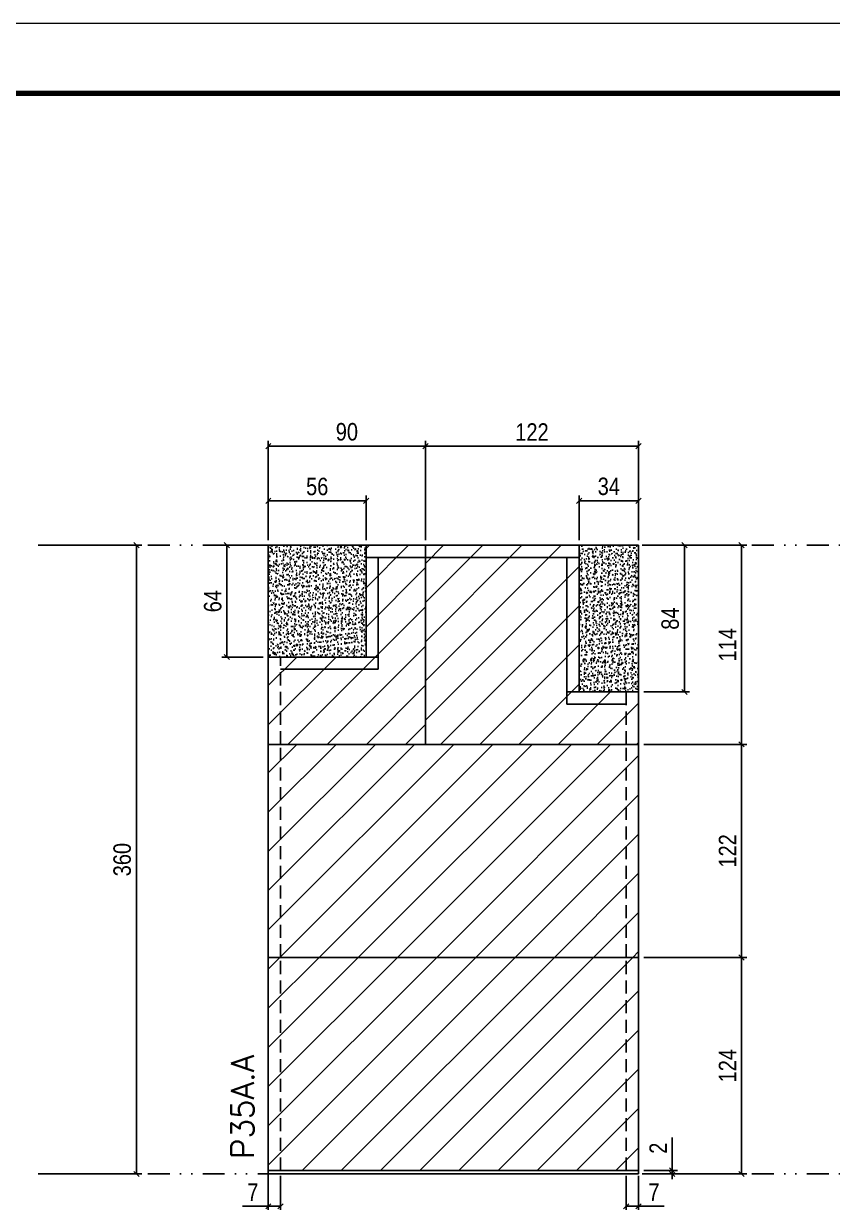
# Model space of a CAD drawing. Extents: x 2949 to 9203, y -16089 to 12527.
# Drawn here: x 3315 to 3778, y -9971 to -9296 of the extents above; entities that cross this region are included whole.
import ezdxf

# ---------------------------------------------------------------- set-up
doc = ezdxf.new("R2010")
doc.units = 0
for name, pattern in [('DASHED', [0.75, 0.5, -0.25]), ('DIVIDE2', [0.625, 0.25, -0.125, 0, -0.125, 0, -0.125]), ('HIDDEN', [0.375, 0.25, -0.125])]:
    doc.linetypes.add(name, pattern=pattern)
for name, color, linetype in [('COTA', 241, 'Continuous'), ('Nível', 160, 'Continuous'), ('Painéis', 200, 'Continuous'), ('Romaneio', 10, 'Continuous'), ('SARR_2.2x7', 40, 'Continuous'), ('Sarrafo de Pressão', 42, 'HIDDEN')]:
    doc.layers.add(name, color=color, linetype=linetype)
for name, color, linetype, lineweight in [('Folhas', 255, 'Continuous', 9), ('Hachura', 251, 'Continuous', 9), ('SARRAFO DE PRESSAO', 251, 'DASHED', 9), ('Texto Seção', 7, 'Continuous', 15)]:
    doc.layers.add(name, color=color, linetype=linetype, lineweight=lineweight)
doc.styles.add('COTA TECNICA', font='techl___.ttf', dxfattribs={"height": 10})
doc.styles.add('COTA TECNICA-50', font='techl___.ttf', dxfattribs={"height": 10})
doc.styles.add('REGUA-120', font='ROMANS.shx', dxfattribs={"height": 15})
doc.dimstyles.new('COTA PAINEL-50', dxfattribs={"dimtxt": 10, "dimasz": 3, "dimexe": 3, "dimexo": 3, "dimgap": 3, "dimtad": 1, "dimdec": 1, "dimzin": 12, "dimdsep": 46, "dimtxsty": 'COTA TECNICA-50', "dimblk1": 'OBLIQUE', "dimblk2": 'OBLIQUE', "dimsah": 1, "dimcen": 0.9, "dimclrd": 4, "dimclre": 4, "dimclrt": 240, "dimadec": 1, "dimazin": 3, "dimtfac": 1, "dimtdec": 1, "dimtmove": 0, "dimatfit": 3, "dimfxl": 1, "dimtolj": 1, "dimtzin": 12, "dimarcsym": 0})
doc.dimstyles.new('PAINEL', dxfattribs={"dimtxt": 10, "dimasz": 3, "dimexe": 3, "dimexo": 3, "dimgap": 3, "dimtad": 1, "dimdec": 1, "dimzin": 12, "dimdsep": 46, "dimtxsty": 'COTA TECNICA', "dimblk1": 'OBLIQUE', "dimblk2": 'OBLIQUE', "dimsah": 1, "dimcen": 0.9, "dimclrd": 4, "dimclre": 4, "dimclrt": 240, "dimadec": 1, "dimazin": 3, "dimtfac": 1, "dimtdec": 1, "dimtmove": 0, "dimatfit": 3, "dimfxl": 1, "dimtolj": 1, "dimtzin": 12, "dimarcsym": 0})
pattern_1 = [(45, (-127670.467, -37644.947), (-11.2253202, 11.2253202), [])]
pattern_2 = [(50, (846.7493, -5153.3443), (5.46554, -0.4781726), [0.5715, -6.2865]), (355, (846.7493, -5153.3443), (-1.0573026, 5.7317054), [0.4572, -5.0292175]), (100.45144, (847.205, -5153.384), (4.4082374, 5.2535326), [0.4857, -5.3427073]), (46.1842, (846.749, -5151.82), (8.132371, -1.26127), [0.85725, -9.42975]), (96.63556, (847.427, -5151.9254), (7.122124, 7.422784), [0.728551, -8.014068]), (351.18415, (846.749, -5151.82), (7.122124, 7.422784), [0.685799, -7.543792]), (21, (847.5113, -5152.2013), (4.5484317, -3.067956), [0.5715, -6.2865]), (326, (847.5113, -5152.2013), (1.854061, 5.525639), [0.4572, -5.0292]), (71.45144, (847.8904, -5152.457), (6.4024926, 2.457683), [0.4857, -5.342698]), (37.5, (846.7493, -5153.3443), (0.0926581, 2.5366512), [0, -4.96824, 0, -5.1054, 0, -5.04825]), (7.5, (846.7493, -5153.3443), (2.0045899, 3.0054172), [0, -2.91084, 0, -4.85394, 0, -1.92405]), (327.5, (845.05, -5153.3443), (4.06771786, -0.1718623), [0, -1.905, 0, -5.9436, 0, -7.8867]), (317.5, (844.288, -5153.3443), (4.4438754, 0.7627947), [0, -2.4765, 0, -3.94716, 0, -5.6007])]

# ---------------------------------------------------------------- blocks, each defined once
blk = doc.blocks.new('9999999999')
at = {"layer": 'Folhas'}
blk.add_lwpolyline([(98138.98, 34190.21), (99623.98, 34190.21), (99623.98, 35240.21), (98138.98, 35240.21)], close=True, dxfattribs=at)
at = {"layer": 'Folhas', "color": 30, "const_width": 3}
blk.add_lwpolyline([(98213.98, 34230.21), (99583.98, 34230.21), (99583.98, 35200.21), (98213.98, 35200.21)], close=True, dxfattribs=at)
blk = doc.blocks.new('_Oblique')
at = {"color": 0, "linetype": 'ByBlock', "lineweight": -2}
blk.add_line((-0.5, -0.5), (0.5, 0.5), dxfattribs=at)
blk = doc.blocks.new('*D2873')
at = {"layer": 'COTA', "color": 4, "linetype": 'ByBlock', "lineweight": -2, "transparency": 16777216}
for p, q in [((3325.9, -9594.91), (3382.33, -9594.91)), ((3379.33, -9594.91), (3379.33, -9954.91)), ((3325.9, -9954.91), (3382.33, -9954.91))]:
    blk.add_line(p, q, dxfattribs=at)
at = {"layer": 'Defpoints', "color": 0, "linetype": 'ByBlock', "transparency": 16777216}
for p in [(3322.9, -9594.91), (3322.9, -9954.91), (3379.33, -9954.91)]:
    blk.add_point(p, dxfattribs=at)
at = {"layer": 'COTA', "color": 4, "linetype": 'ByBlock', "lineweight": -2, "transparency": 16777216, "xscale": 3, "yscale": 3, "zscale": 3}
for p, rotation in [((3379.33, -9594.91), 90), ((3379.33, -9954.91), 270)]:
    blk.add_blockref('_Oblique', p, dxfattribs=dict(at, rotation=rotation))
at = {"layer": 'COTA', "color": 240, "linetype": 'ByBlock', "transparency": 16777216, "insert": (3371.11, -9774.91), "char_height": 10, "attachment_point": 5, "rotation": 90, "style": 'COTA TECNICA'}
blk.add_mtext('\\A1;360', dxfattribs=at)
blk = doc.blocks.new('*D2845')
at = {"layer": 'COTA', "color": 4, "lineweight": -2, "transparency": 16777216}
for p, q in [((3454.77, -9955.91), (3454.77, -10010.08)), ((3666.77, -9955.91), (3666.77, -10010.08)), ((3666.77, -10007.08), (3454.77, -10007.08))]:
    blk.add_line(p, q, dxfattribs=at)
at = {"layer": 'Defpoints', "color": 0, "transparency": 16777216}
for p in [(3454.77, -9952.91), (3666.77, -9952.91), (3454.77, -10007.08)]:
    blk.add_point(p, dxfattribs=at)
at = {"layer": 'COTA', "color": 4, "lineweight": -2, "transparency": 16777216, "xscale": 3, "yscale": 3, "zscale": 3, "rotation": 180}
blk.add_blockref('_Oblique', (3454.77, -10007.08), dxfattribs=at)
at = {"layer": 'COTA', "color": 4, "lineweight": -2, "transparency": 16777216, "xscale": 3, "yscale": 3, "zscale": 3}
blk.add_blockref('_Oblique', (3666.77, -10007.08), dxfattribs=at)
at = {"layer": 'COTA', "color": 240, "transparency": 16777216, "insert": (3560.77, -9999.03), "char_height": 10, "attachment_point": 5, "style": 'COTA TECNICA'}
blk.add_mtext('\\A1;212', dxfattribs=at)
blk = doc.blocks.new('*D2846')
at = {"layer": 'COTA', "color": 4, "lineweight": -2, "transparency": 16777216}
for p, q in [((3461.77, -9955.91), (3461.77, -9976.42)), ((3454.77, -9957.91), (3454.77, -9976.42)), ((3454.77, -9973.42), (3440.04, -9973.42)), ((3461.77, -9973.42), (3454.77, -9973.42))]:
    blk.add_line(p, q, dxfattribs=at)
at = {"layer": 'Defpoints', "color": 0, "transparency": 16777216}
for p in [(3454.77, -9954.91), (3461.77, -9952.91), (3454.77, -9973.42)]:
    blk.add_point(p, dxfattribs=at)
at = {"layer": 'COTA', "color": 4, "lineweight": -2, "transparency": 16777216, "xscale": 3, "yscale": 3, "zscale": 3, "rotation": 180}
blk.add_blockref('_Oblique', (3454.77, -9973.42), dxfattribs=at)
at = {"layer": 'COTA', "color": 4, "lineweight": -2, "transparency": 16777216, "xscale": 3, "yscale": 3, "zscale": 3}
blk.add_blockref('_Oblique', (3461.77, -9973.42), dxfattribs=at)
at = {"layer": 'COTA', "color": 240, "transparency": 16777216, "insert": (3445.9, -9965.35), "char_height": 10, "attachment_point": 5, "style": 'COTA TECNICA-50'}
blk.add_mtext('\\A1;7', dxfattribs=at)
blk = doc.blocks.new('*D2847')
at = {"layer": 'COTA', "color": 4, "lineweight": -2, "transparency": 16777216}
for p, q in [((3659.77, -9955.91), (3659.77, -9976.42)), ((3666.77, -9957.91), (3666.77, -9976.42)), ((3659.77, -9973.42), (3666.77, -9973.42)), ((3666.77, -9973.42), (3681.5, -9973.42))]:
    blk.add_line(p, q, dxfattribs=at)
at = {"layer": 'Defpoints', "color": 0, "transparency": 16777216}
for p in [(3659.77, -9952.91), (3666.77, -9954.91), (3666.77, -9973.42)]:
    blk.add_point(p, dxfattribs=at)
at = {"layer": 'COTA', "color": 4, "lineweight": -2, "transparency": 16777216, "xscale": 3, "yscale": 3, "zscale": 3, "rotation": 180}
blk.add_blockref('_Oblique', (3659.77, -9973.42), dxfattribs=at)
at = {"layer": 'COTA', "color": 4, "lineweight": -2, "transparency": 16777216, "xscale": 3, "yscale": 3, "zscale": 3}
blk.add_blockref('_Oblique', (3666.77, -9973.42), dxfattribs=at)
at = {"layer": 'COTA', "color": 240, "transparency": 16777216, "insert": (3675.63, -9965.35), "char_height": 10, "attachment_point": 5, "style": 'COTA TECNICA-50'}
blk.add_mtext('\\A1;7', dxfattribs=at)
blk = doc.blocks.new('*D2848')
at = {"layer": 'Defpoints', "color": 0, "linetype": 'ByBlock', "transparency": 16777216}
for p in [(3666.77, -9830.91), (3725.82, -9830.91), (3666.77, -9954.91)]:
    blk.add_point(p, dxfattribs=at)
at = {"layer": 'Romaneio', "color": 4, "linetype": 'ByBlock', "lineweight": -2, "transparency": 16777216}
for p, q in [((3669.77, -9830.91), (3728.82, -9830.91)), ((3725.82, -9954.91), (3725.82, -9830.91)), ((3669.77, -9954.91), (3728.82, -9954.91))]:
    blk.add_line(p, q, dxfattribs=at)
at = {"layer": 'Romaneio', "color": 4, "linetype": 'ByBlock', "lineweight": -2, "transparency": 16777216, "xscale": 3, "yscale": 3, "zscale": 3}
for p, rotation in [((3725.82, -9830.91), 90), ((3725.82, -9954.91), 270)]:
    blk.add_blockref('_Oblique', p, dxfattribs=dict(at, rotation=rotation))
at = {"layer": 'Romaneio', "color": 240, "linetype": 'ByBlock', "transparency": 16777216, "insert": (3717.75, -9892.91), "char_height": 10, "attachment_point": 5, "rotation": 90, "style": 'COTA TECNICA'}
blk.add_mtext('\\A1;124', dxfattribs=at)
blk = doc.blocks.new('*D2849')
at = {"layer": 'COTA', "color": 4, "lineweight": -2, "transparency": 16777216}
for p, q in [((3686.03, -9952.91), (3686.03, -9934.11)), ((3669.77, -9952.91), (3689.03, -9952.91)), ((3669.77, -9954.91), (3689.03, -9954.91)), ((3686.03, -9954.91), (3686.03, -9952.91)), ((3686.03, -9954.91), (3686.03, -9957.91))]:
    blk.add_line(p, q, dxfattribs=at)
at = {"layer": 'Defpoints', "color": 0, "transparency": 16777216}
for p in [(3666.77, -9952.91), (3666.77, -9954.91), (3686.03, -9954.91)]:
    blk.add_point(p, dxfattribs=at)
at = {"layer": 'COTA', "color": 4, "lineweight": -2, "transparency": 16777216, "xscale": 3, "yscale": 3, "zscale": 3}
for p, rotation in [((3686.03, -9952.91), 270), ((3686.03, -9954.91), 90)]:
    blk.add_blockref('_Oblique', p, dxfattribs=dict(at, rotation=rotation))
at = {"layer": 'COTA', "color": 240, "transparency": 16777216, "insert": (3678.03, -9940.16), "char_height": 10, "attachment_point": 5, "rotation": 90, "style": 'COTA TECNICA-50'}
blk.add_mtext('\\A1;2', dxfattribs=at)
blk = doc.blocks.new('*D2874')
at = {"layer": 'COTA', "color": 4, "linetype": 'ByBlock', "lineweight": -2, "transparency": 16777216}
for p, q in [((3669.77, -9708.91), (3728.82, -9708.91)), ((3725.82, -9830.91), (3725.82, -9708.91)), ((3669.77, -9830.91), (3728.82, -9830.91))]:
    blk.add_line(p, q, dxfattribs=at)
at = {"layer": 'Defpoints', "color": 0, "linetype": 'ByBlock', "transparency": 16777216}
for p in [(3666.77, -9708.91), (3725.82, -9708.91), (3666.77, -9830.91)]:
    blk.add_point(p, dxfattribs=at)
at = {"layer": 'COTA', "color": 4, "linetype": 'ByBlock', "lineweight": -2, "transparency": 16777216, "xscale": 3, "yscale": 3, "zscale": 3}
for p, rotation in [((3725.82, -9708.91), 90), ((3725.82, -9830.91), 270)]:
    blk.add_blockref('_Oblique', p, dxfattribs=dict(at, rotation=rotation))
at = {"layer": 'COTA', "color": 240, "linetype": 'ByBlock', "transparency": 16777216, "insert": (3717.76, -9769.91), "char_height": 10, "attachment_point": 5, "rotation": 90, "style": 'COTA TECNICA'}
blk.add_mtext('\\A1;122', dxfattribs=at)
blk = doc.blocks.new('*D2889')
at = {"layer": 'COTA', "color": 4, "lineweight": -2, "transparency": 16777216}
for p, q in [((3669.77, -9594.91), (3728.82, -9594.91)), ((3725.82, -9708.91), (3725.82, -9594.91)), ((3669.77, -9708.91), (3728.82, -9708.91))]:
    blk.add_line(p, q, dxfattribs=at)
at = {"layer": 'Defpoints', "color": 0, "transparency": 16777216}
for p in [(3666.77, -9594.91), (3725.82, -9594.91), (3666.77, -9708.91)]:
    blk.add_point(p, dxfattribs=at)
at = {"layer": 'COTA', "color": 4, "lineweight": -2, "transparency": 16777216, "xscale": 3, "yscale": 3, "zscale": 3}
for p, rotation in [((3725.82, -9594.91), 90), ((3725.82, -9708.91), 270)]:
    blk.add_blockref('_Oblique', p, dxfattribs=dict(at, rotation=rotation))
at = {"layer": 'COTA', "color": 240, "transparency": 16777216, "insert": (3717.75, -9651.91), "char_height": 10, "attachment_point": 5, "rotation": 90, "style": 'COTA TECNICA'}
blk.add_mtext('\\A1;114', dxfattribs=at)
blk = doc.blocks.new('*D2890')
at = {"layer": 'COTA', "color": 4, "lineweight": -2, "transparency": 16777216}
for p, q in [((3669.77, -9594.91), (3696.05, -9594.91)), ((3693.05, -9678.91), (3693.05, -9594.91)), ((3669.77, -9678.91), (3696.05, -9678.91))]:
    blk.add_line(p, q, dxfattribs=at)
at = {"layer": 'Defpoints', "color": 0, "transparency": 16777216}
for p in [(3666.77, -9594.91), (3693.05, -9594.91), (3666.77, -9678.91)]:
    blk.add_point(p, dxfattribs=at)
at = {"layer": 'COTA', "color": 4, "lineweight": -2, "transparency": 16777216, "xscale": 3, "yscale": 3, "zscale": 3}
for p, rotation in [((3693.05, -9594.91), 90), ((3693.05, -9678.91), 270)]:
    blk.add_blockref('_Oblique', p, dxfattribs=dict(at, rotation=rotation))
at = {"layer": 'COTA', "color": 240, "transparency": 16777216, "insert": (3684.95, -9636.91), "char_height": 10, "attachment_point": 5, "rotation": 90, "style": 'COTA TECNICA'}
blk.add_mtext('\\A1;84', dxfattribs=at)
blk = doc.blocks.new('*D2891')
at = {"layer": 'COTA', "color": 4, "lineweight": -2, "transparency": 16777216}
for p, q in [((3451.77, -9594.91), (3428.07, -9594.91)), ((3431.07, -9658.91), (3431.07, -9594.91)), ((3451.77, -9658.91), (3428.07, -9658.91))]:
    blk.add_line(p, q, dxfattribs=at)
at = {"layer": 'Defpoints', "color": 0, "transparency": 16777216}
for p in [(3431.07, -9594.91), (3454.77, -9594.91), (3454.77, -9658.91)]:
    blk.add_point(p, dxfattribs=at)
at = {"layer": 'COTA', "color": 4, "lineweight": -2, "transparency": 16777216, "xscale": 3, "yscale": 3, "zscale": 3}
for p, rotation in [((3431.07, -9594.91), 90), ((3431.07, -9658.91), 270)]:
    blk.add_blockref('_Oblique', p, dxfattribs=dict(at, rotation=rotation))
at = {"layer": 'COTA', "color": 240, "transparency": 16777216, "insert": (3422.97, -9626.91), "char_height": 10, "attachment_point": 5, "rotation": 90, "style": 'COTA TECNICA'}
blk.add_mtext('\\A1;64', dxfattribs=at)
blk = doc.blocks.new('*D2892')
at = {"layer": 'COTA', "color": 4, "lineweight": -2, "transparency": 16777216}
for p, q in [((3454.77, -9591.91), (3454.77, -9566.43)), ((3454.77, -9569.43), (3510.77, -9569.43)), ((3510.77, -9591.91), (3510.77, -9566.43))]:
    blk.add_line(p, q, dxfattribs=at)
at = {"layer": 'Defpoints', "color": 0, "transparency": 16777216}
for p in [(3510.77, -9569.43), (3454.77, -9594.91), (3510.77, -9594.91)]:
    blk.add_point(p, dxfattribs=at)
at = {"layer": 'COTA', "color": 4, "lineweight": -2, "transparency": 16777216, "xscale": 3, "yscale": 3, "zscale": 3, "rotation": 180}
blk.add_blockref('_Oblique', (3454.77, -9569.43), dxfattribs=at)
at = {"layer": 'COTA', "color": 4, "lineweight": -2, "transparency": 16777216, "xscale": 3, "yscale": 3, "zscale": 3}
blk.add_blockref('_Oblique', (3510.77, -9569.43), dxfattribs=at)
at = {"layer": 'COTA', "color": 240, "transparency": 16777216, "insert": (3482.77, -9561.32), "char_height": 10, "attachment_point": 5, "style": 'COTA TECNICA'}
blk.add_mtext('\\A1;56', dxfattribs=at)
blk = doc.blocks.new('*D2893')
at = {"layer": 'COTA', "color": 4, "lineweight": -2, "transparency": 16777216}
for p, q in [((3632.77, -9591.91), (3632.77, -9566.43)), ((3632.77, -9569.43), (3666.77, -9569.43)), ((3666.77, -9591.91), (3666.77, -9566.43))]:
    blk.add_line(p, q, dxfattribs=at)
at = {"layer": 'Defpoints', "color": 0, "transparency": 16777216}
for p in [(3666.77, -9569.43), (3632.77, -9594.91), (3666.77, -9594.91)]:
    blk.add_point(p, dxfattribs=at)
at = {"layer": 'COTA', "color": 4, "lineweight": -2, "transparency": 16777216, "xscale": 3, "yscale": 3, "zscale": 3, "rotation": 180}
blk.add_blockref('_Oblique', (3632.77, -9569.43), dxfattribs=at)
at = {"layer": 'COTA', "color": 4, "lineweight": -2, "transparency": 16777216, "xscale": 3, "yscale": 3, "zscale": 3}
blk.add_blockref('_Oblique', (3666.77, -9569.43), dxfattribs=at)
at = {"layer": 'COTA', "color": 240, "transparency": 16777216, "insert": (3649.77, -9561.21), "char_height": 10, "attachment_point": 5, "style": 'COTA TECNICA'}
blk.add_mtext('\\A1;34', dxfattribs=at)
blk = doc.blocks.new('*D2901')
at = {"layer": 'COTA', "color": 4, "lineweight": -2, "transparency": 16777216}
for p, q in [((3454.77, -9591.91), (3454.77, -9535.12)), ((3544.77, -9591.91), (3544.77, -9535.12)), ((3454.77, -9538.12), (3544.77, -9538.12))]:
    blk.add_line(p, q, dxfattribs=at)
at = {"layer": 'Defpoints', "color": 0, "transparency": 16777216}
for p in [(3544.77, -9538.12), (3454.77, -9594.91), (3544.77, -9594.91)]:
    blk.add_point(p, dxfattribs=at)
at = {"layer": 'COTA', "color": 4, "lineweight": -2, "transparency": 16777216, "xscale": 3, "yscale": 3, "zscale": 3, "rotation": 180}
blk.add_blockref('_Oblique', (3454.77, -9538.12), dxfattribs=at)
at = {"layer": 'COTA', "color": 4, "lineweight": -2, "transparency": 16777216, "xscale": 3, "yscale": 3, "zscale": 3}
blk.add_blockref('_Oblique', (3544.77, -9538.12), dxfattribs=at)
at = {"layer": 'COTA', "color": 240, "transparency": 16777216, "insert": (3499.77, -9529.98), "char_height": 10, "attachment_point": 5, "style": 'COTA TECNICA'}
blk.add_mtext('\\A1;90', dxfattribs=at)
blk = doc.blocks.new('*D2872')
at = {"layer": 'COTA', "color": 4, "lineweight": -2, "transparency": 16777216}
for p, q in [((3544.77, -9591.91), (3544.77, -9535.12)), ((3666.77, -9591.91), (3666.77, -9535.12)), ((3544.77, -9538.12), (3666.77, -9538.12))]:
    blk.add_line(p, q, dxfattribs=at)
at = {"layer": 'Defpoints', "color": 0, "transparency": 16777216}
for p in [(3666.77, -9538.12), (3544.77, -9594.91), (3666.77, -9594.91)]:
    blk.add_point(p, dxfattribs=at)
at = {"layer": 'COTA', "color": 4, "lineweight": -2, "transparency": 16777216, "xscale": 3, "yscale": 3, "zscale": 3, "rotation": 180}
blk.add_blockref('_Oblique', (3544.77, -9538.12), dxfattribs=at)
at = {"layer": 'COTA', "color": 4, "lineweight": -2, "transparency": 16777216, "xscale": 3, "yscale": 3, "zscale": 3}
blk.add_blockref('_Oblique', (3666.77, -9538.12), dxfattribs=at)
at = {"layer": 'COTA', "color": 240, "transparency": 16777216, "insert": (3605.77, -9530.06), "char_height": 10, "attachment_point": 5, "style": 'COTA TECNICA'}
blk.add_mtext('\\A1;122', dxfattribs=at)

msp = doc.modelspace()

# ---------------------------------------------------------------- hatches: boundary and pattern name
at = {"layer": 'COTA', "linetype": 'ByBlock'}
h = msp.add_hatch(dxfattribs=at)
h.set_pattern_fill('AR-CONC', color=256, scale=0.03)
h.set_pattern_definition(pattern_2)
h.paths.add_polyline_path([(3454.77, -9594.91), (3454.77, -9658.91), (3510.77, -9658.91), (3510.77, -9594.91)])
h = msp.add_hatch(dxfattribs=at)
h.set_pattern_fill('AR-CONC', color=256, scale=0.03)
h.set_pattern_definition(pattern_2)
h.paths.add_polyline_path([(3632.77, -9678.91), (3666.77, -9678.91), (3666.77, -9594.91), (3632.77, -9594.91)])
at = {"layer": 'Hachura'}
h = msp.add_hatch(dxfattribs=at)
h.set_pattern_fill('ANSI31', color=256, scale=5)
h.set_pattern_definition([(45, (0, 1148.575), (-11.22532, 11.22532), [])])
h.paths.add_polyline_path([(3544.77, -9708.91), (3544.77, -9594.91), (3510.77, -9594.91), (3510.77, -9658.91), (3454.77, -9658.91), (3454.77, -9708.91)])
h = msp.add_hatch(dxfattribs=at)
h.set_pattern_fill('ANSI31', color=256, scale=5)
h.set_pattern_definition([(45, (0, 1128.575), (-11.22532, 11.22532), [])])
h.paths.add_polyline_path([(3544.77, -9708.91), (3666.77, -9708.91), (3666.77, -9678.91), (3632.77, -9678.91), (3632.77, -9594.91), (3544.77, -9594.91)])
at = {"layer": 'Hachura', "linetype": 'ByBlock'}
h = msp.add_hatch(dxfattribs=at)
h.set_pattern_fill('ANSI31', color=256, scale=5)
h.set_pattern_definition(pattern_1)
h.paths.add_polyline_path([(3666.77, -9830.91), (3666.77, -9708.91), (3454.77, -9708.91), (3454.77, -9830.91)])
h = msp.add_hatch(dxfattribs=at)
h.set_pattern_fill('ANSI31', color=256, scale=5)
h.set_pattern_definition(pattern_1)
h.paths.add_polyline_path([(3666.77, -9952.91), (3666.77, -9830.91), (3454.77, -9830.91), (3454.77, -9952.91)])

# ---------------------------------------------------------------- linework, layer by layer
at = {"layer": 'COTA', "linetype": 'ByBlock'}
for p, q in [((3454.77, -9658.91), (3454.77, -9594.91)), ((3454.77, -9594.91), (3510.77, -9594.91)), ((3632.77, -9594.91), (3666.77, -9594.91)), ((3666.77, -9678.91), (3666.77, -9594.91))]:
    msp.add_line(p, q, dxfattribs=at)
at = {"layer": 'Nível', "color": 4, "linetype": 'DIVIDE2', "ltscale": 50}
for p, q in [((3322.9, -9594.91), (4394.03, -9594.91)), ((3322.9, -9954.91), (4394.03, -9954.91))]:
    msp.add_line(p, q, dxfattribs=at)
at = {"layer": 'Painéis'}
for p, q in [((3510.77, -9658.91), (3510.77, -9594.91)), ((3510.77, -9594.91), (3632.77, -9594.91)), ((3544.77, -9708.91), (3544.77, -9594.91)), ((3632.77, -9678.91), (3632.77, -9594.91)), ((3454.77, -9708.91), (3454.77, -9658.91)), ((3454.77, -9658.91), (3510.77, -9658.91)), ((3632.77, -9678.91), (3666.77, -9678.91)), ((3666.77, -9708.91), (3666.77, -9678.91)), ((3454.77, -9952.91), (3454.77, -9708.91)), ((3454.77, -9955.82), (3454.77, -9952.91))]:
    msp.add_line(p, q, dxfattribs=at)
at = {"layer": 'Painéis', "linetype": 'ByBlock'}
for p, q in [((3666.77, -9708.91), (3454.77, -9708.91)), ((3666.77, -9708.91), (3454.77, -9708.91)), ((3666.77, -9708.91), (3666.77, -9954.91)), ((3666.77, -9830.91), (3454.77, -9830.91)), ((3666.77, -9952.91), (3454.77, -9952.91)), ((3666.77, -9954.91), (3454.77, -9954.91))]:
    msp.add_line(p, q, dxfattribs=at)
at = {"layer": 'SARR_2.2x7'}
for p, q in [((3510.77, -9601.91), (3632.77, -9601.91)), ((3517.77, -9658.91), (3517.77, -9601.91)), ((3625.77, -9678.91), (3625.77, -9601.91)), ((3510.77, -9658.91), (3517.77, -9658.91)), ((3517.77, -9665.91), (3517.77, -9658.91)), ((3461.77, -9665.91), (3517.77, -9665.91)), ((3625.77, -9685.91), (3625.77, -9678.91)), ((3632.77, -9678.91), (3625.77, -9678.91)), ((3625.77, -9685.91), (3659.77, -9685.91))]:
    msp.add_line(p, q, dxfattribs=at)
at = {"layer": 'Sarrafo de Pressão', "ltscale": 30}
for p, q in [((3461.77, -9708.91), (3461.77, -9658.91)), ((3659.77, -9708.91), (3659.77, -9678.91)), ((3461.77, -9830.91), (3461.77, -9708.91)), ((3659.77, -9830.91), (3659.77, -9708.91)), ((3461.77, -9952.91), (3461.77, -9830.91)), ((3659.77, -9952.91), (3659.77, -9830.91))]:
    msp.add_line(p, q, dxfattribs=at)

# ---------------------------------------------------------------- block references
at = {"layer": 'SARRAFO DE PRESSAO', "color": 6, "linetype": 'ByBlock'}
msp.add_blockref('9999999999', (-95189.94, -44536.4), dxfattribs=at)

# ---------------------------------------------------------------- texts
at = {"layer": 'Texto Seção', "style": 'REGUA-120'}
msp.add_text('P35A.A', height=13, rotation=90, dxfattribs=at).set_placement((3446.55, -9946.27))

# ---------------------------------------------------------------- dimensions: what is measured, and where the dimension line sits
at = {"layer": 'COTA'}
for base, p1, p2, dimstyle, picture, middle in [((3544.77, -9538.12), (3454.77, -9594.91), (3544.77, -9594.91), 'PAINEL', '*D2901', (3499.77, -9529.98)), ((3666.77, -9538.12), (3544.77, -9594.91), (3666.77, -9594.91), 'PAINEL', '*D2872', (3605.77, -9530.06)), ((3510.77, -9569.43), (3454.77, -9594.91), (3510.77, -9594.91), 'PAINEL', '*D2892', (3482.77, -9561.32)), ((3666.77, -9569.43), (3632.77, -9594.91), (3666.77, -9594.91), 'PAINEL', '*D2893', (3649.77, -9561.21)), ((3666.77, -9973.42), (3659.77, -9952.91), (3666.77, -9954.91), 'COTA PAINEL-50', '*D2847', (3675.63, -9965.35))]:
    dim = msp.add_linear_dim(base=base, p1=p1, p2=p2, dimstyle=dimstyle, dxfattribs=at)
    dim.commit()
    dim.dimension.update_dxf_attribs({"geometry": picture, "text_midpoint": middle})
at = {"layer": 'COTA', "linetype": 'ByBlock'}
for base, p1, p2, picture, middle in [((3379.33, -9954.91), (3322.9, -9594.91), (3322.9, -9954.91), '*D2873', (3371.11, -9774.91)), ((3725.82, -9708.91), (3666.77, -9830.91), (3666.77, -9708.91), '*D2874', (3717.76, -9769.91))]:
    dim = msp.add_linear_dim(base=base, p1=p1, p2=p2, angle=90, dimstyle='PAINEL', dxfattribs=at)
    dim.commit()
    dim.dimension.update_dxf_attribs({"geometry": picture, "text_midpoint": middle})
at = {"layer": 'COTA'}
for base, p1, p2, angle, dimstyle, picture, middle in [((3431.07, -9594.91), (3454.77, -9658.91), (3454.77, -9594.91), 90, 'PAINEL', '*D2891', (3422.97, -9626.91)), ((3725.82, -9594.91), (3666.77, -9708.91), (3666.77, -9594.91), 90, 'PAINEL', '*D2889', (3717.75, -9651.91)), ((3693.05, -9594.91), (3666.77, -9678.91), (3666.77, -9594.91), 90, 'PAINEL', '*D2890', (3684.95, -9636.91)), ((3454.77, -9973.42), (3461.77, -9952.91), (3454.77, -9954.91), 180, 'COTA PAINEL-50', '*D2846', (3445.9, -9965.35))]:
    dim = msp.add_linear_dim(base=base, p1=p1, p2=p2, angle=angle, dimstyle=dimstyle, dxfattribs=at)
    dim.commit()
    dim.dimension.update_dxf_attribs({"geometry": picture, "text_midpoint": middle})
dim = msp.add_linear_dim(base=(3686.03, -9954.91), p1=(3666.77, -9952.91), p2=(3666.77, -9954.91), angle=90, dimstyle='COTA PAINEL-50', dxfattribs=at)
dim.commit()
dim.dimension.update_dxf_attribs({"geometry": '*D2849', "text_midpoint": (3686.03, -9940.16), "dimtype": 160})
dim = msp.add_linear_dim(base=(3454.77, -10007.08), p1=(3666.77, -9952.91), p2=(3454.77, -9952.91), angle=180, dimstyle='PAINEL', override={"dimarcsym": 2}, dxfattribs=at)
dim.commit()
dim.dimension.update_dxf_attribs({"geometry": '*D2845', "text_midpoint": (3560.77, -9999.03)})
at = {"layer": 'Romaneio', "linetype": 'ByBlock'}
dim = msp.add_aligned_dim(p1=(3666.77, -9954.91), p2=(3666.77, -9830.91), distance=-59.05, dimstyle='PAINEL', dxfattribs=at)
dim.commit()
dim.dimension.update_dxf_attribs({"geometry": '*D2848', "text_midpoint": (3717.75, -9892.91)})

doc.saveas('drawing.dxf')
